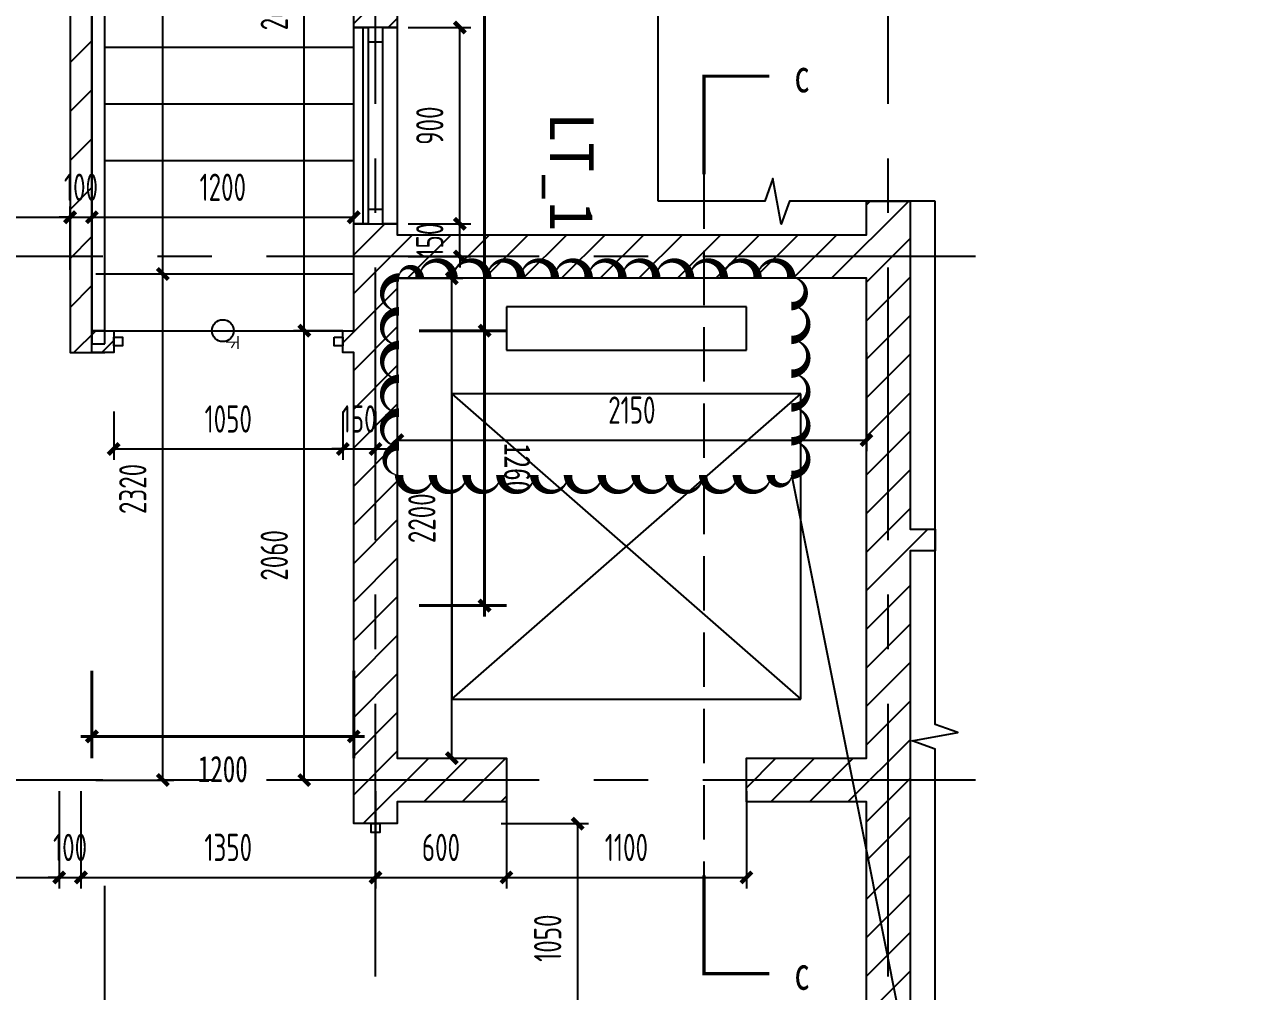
# Model space of a CAD drawing. Extents: x -678900 to 2378000, y 0 to 1840591.
# Drawn here: x -157136 to -151525, y 679538 to 683971 of the extents above; entities that cross this region are included whole.
import ezdxf
from ezdxf.enums import TextEntityAlignment as Align

# ---------------------------------------------------------------- set-up
doc = ezdxf.new("R2010")
doc.units = 0
doc.header["$LTSCALE"] = 1000
doc.header["$MEASUREMENT"] = 0
doc.header["$PDMODE"] = 1
doc.linetypes.add('CENTER', pattern=[2, 1.25, -0.25, 0.25, -0.25])
doc.linetypes.add('DASH', pattern=[0.35, 0.25, -0.1])
doc.layers.get('0').update_dxf_attribs({"linetype": 'CONTINUOUS'})
doc.layers.get('DEFPOINTS').update_dxf_attribs({"color": 8, "linetype": 'CONTINUOUS'})
for name, color, linetype in [('AD-AXIS-AXIS', 1, 'CENTER'), ('AD-DIMS-INSD', 73, 'CONTINUOUS'), ('AD-INDX', 43, 'CONTINUOUS'), ('AD-SIGN', 195, 'CONTINUOUS'), ('AE-EQPM', 70, 'CONTINUOUS'), ('AE-FLOR', 151, 'CONTINUOUS'), ('AE-HDWR', 8, 'CONTINUOUS'), ('AE-STAR', 51, 'CONTINUOUS'), ('AE-WALL', 255, 'CONTINUOUS'), ('AE-WALL-HACH', 15, 'CONTINUOUS'), ('AE-WIND', 11, 'CONTINUOUS'), ('C-XREF-INT', 7, 'CONTINUOUS'), ('verify', 50, 'CONTINUOUS')]:
    doc.layers.add(name, color=color, linetype=linetype)
doc.layers.add('AD-DIMS-OTSD-XK', color=61, linetype='CONTINUOUS', lineweight=40)
doc.layers.add('DEFPOINTS-1', color=251, linetype='CONTINUOUS', plot=False)
doc.styles.add('TH-STYLE1', font='', dxfattribs={"width": 0.7})
doc.styles.add('TH-STYLE2', font='', dxfattribs={"width": 0.7})
doc.styles.add('TH-STYLE3', font='TSSDENG', dxfattribs={"width": 0.7, "bigfont": 'TSSDCHN'})
doc.styles.add('仿宋字体50', font='', dxfattribs={"width": 0.7, "height": 120})
doc.styles.get('TH-STYLE1').set_extended_font_data('SimSun')
doc.styles.get('TH-STYLE2').set_extended_font_data('SimSun')
doc.styles.get('仿宋字体50').set_extended_font_data('SimSun')
doc.dimstyles.new('TH-DIM50', dxfattribs={"dimscale": 50, "dimtxt": 2.5, "dimasz": 1, "dimexe": 1, "dimexo": 1, "dimgap": 1.5, "dimtad": 1, "dimdec": 0, "dimdsep": 46, "dimtxsty": 'TH-STYLE3', "dimblk1": 'ARCHTICK', "dimblk2": 'ARCHTICK', "dimsah": 1, "dimcen": -1, "dimclrd": 256, "dimclre": 256, "dimclrt": 256, "dimazin": 0, "dimtfac": 1, "dimtdec": 0, "dimtix": 1, "dimtmove": 2, "dimatfit": 0, "dimldrblk": 'ARCHTICK', "dimfxl": 0, "dimtolj": 1, "dimtzin": 0, "dimlwd": -1, "dimlwe": -1, "dimarcsym": 0})
doc.dimstyles.new('TH-DIM50-CAD-REVIT', dxfattribs={"dimscale": 100, "dimtxt": 120, "dimasz": 0.5, "dimexe": 0.75, "dimexo": 0.5, "dimgap": 0.5, "dimtad": 1, "dimdec": 0, "dimdsep": 46, "dimtxsty": '仿宋字体50', "dimblk1": 'ARCHTICK', "dimblk2": 'ARCHTICK', "dimsah": 1, "dimcen": -1, "dimclrd": 256, "dimclre": 256, "dimclrt": 256, "dimazin": 0, "dimtfac": 1, "dimtdec": 0, "dimtix": 1, "dimtmove": 2, "dimatfit": 0, "dimldrblk": 'ARCHTICK', "dimfxl": 0, "dimtolj": 1, "dimtzin": 0, "dimlwd": -1, "dimlwe": -1, "dimarcsym": 0})

# ---------------------------------------------------------------- blocks, each defined once
blk = doc.blocks.new('_ArchTick')
at = {"color": 0, "linetype": 'ByBlock', "const_width": 0.4}
blk.add_lwpolyline([(-0.5, -0.5), (0.5, 0.5)], dxfattribs=at)
blk = doc.blocks.new('*D346')
at = {"layer": 'AD-DIMS-OTSD-XK'}
for p, q in [((0, 300), (0, 700)), ((1260, 300), (1260, 700)), ((-50, 600), (1310, 600))]:
    blk.add_line(p, q, dxfattribs=at)
at = {"layer": 'DEFPOINTS', "color": 0}
for p in [(1260, 600), (0, 200), (1260, 200)]:
    blk.add_point(p, dxfattribs=at)
at = {"layer": 'AD-DIMS-OTSD-XK', "xscale": 50, "yscale": 50, "zscale": 50, "rotation": 180}
blk.add_blockref('_ArchTick', (0, 600), dxfattribs=at)
at = {"layer": 'AD-DIMS-OTSD-XK', "xscale": 50, "yscale": 50, "zscale": 50}
blk.add_blockref('_ArchTick', (1260, 600), dxfattribs=at)
at = {"layer": 'AD-DIMS-OTSD-XK', "insert": (630, 750), "char_height": 120, "attachment_point": 5, "style": '仿宋字体50'}
blk.add_mtext('\\A1;1260', dxfattribs=at)
blk = doc.blocks.new('*D348')
at = {"layer": 'AD-DIMS-OTSD-XK'}
for p, q in [((-4680, 300), (-4680, 700)), ((0, 300), (0, 700)), ((-4730, 600), (50, 600))]:
    blk.add_line(p, q, dxfattribs=at)
at = {"layer": 'DEFPOINTS', "color": 0}
for p in [(0, 600), (-4680, 200), (0, 200)]:
    blk.add_point(p, dxfattribs=at)
at = {"layer": 'AD-DIMS-OTSD-XK', "xscale": 50, "yscale": 50, "zscale": 50, "rotation": 180}
blk.add_blockref('_ArchTick', (-4680, 600), dxfattribs=at)
at = {"layer": 'AD-DIMS-OTSD-XK', "xscale": 50, "yscale": 50, "zscale": 50}
blk.add_blockref('_ArchTick', (0, 600), dxfattribs=at)
at = {"layer": 'AD-DIMS-OTSD-XK', "insert": (-2340, 750), "char_height": 120, "attachment_point": 5, "style": '仿宋字体50'}
blk.add_mtext('\\A1;260*18=4680', dxfattribs=at)
blk = doc.blocks.new('*D351')
at = {"layer": 'AD-DIMS-OTSD-XK'}
for p, q in [((1860, -1250), (1860, 50)), ((1560, 0), (1960, 0)), ((1560, -1200), (1960, -1200))]:
    blk.add_line(p, q, dxfattribs=at)
at = {"layer": 'DEFPOINTS', "color": 0}
for p in [(1460, 0), (1860, 0), (1460, -1200)]:
    blk.add_point(p, dxfattribs=at)
at = {"layer": 'AD-DIMS-OTSD-XK', "xscale": 50, "yscale": 50, "zscale": 50}
for p, rotation in [((1860, 0), 90), ((1860, -1200), 270)]:
    blk.add_blockref('_ArchTick', p, dxfattribs=dict(at, rotation=rotation))
at = {"layer": 'AD-DIMS-OTSD-XK', "insert": (2010, -600), "char_height": 120, "attachment_point": 5, "rotation": 90, "style": '仿宋字体50'}
blk.add_mtext('\\A1;1200', dxfattribs=at)
blk = doc.blocks.new('轴网-1F')
at = {"layer": 'AD-AXIS-AXIS'}
for p, q in [((5150, -5300, 0), (5150, 7578.9, 0)), ((7500, -5300, 0), (7500, 7578.9, 0)), ((7900, 0), (-483.8, 0)), ((7900, -2400), (-483.8, -2400))]:
    blk.add_line(p, q, dxfattribs=at)
blk = doc.blocks.new('_A-section-1')
at = {"const_width": 0.1}
blk.add_lwpolyline([(2, 0), (0, 0), (0, 3)], dxfattribs=at)
at = {"style": 'TH-STYLE1', "width": 0.7}
blk.add_attdef('A', text='', height=1, dxfattribs=at).set_placement((3, 0), align=Align.MIDDLE)
blk = doc.blocks.new('DT')
at = {"layer": 'AE-EQPM'}
for p, q in [((357854, 341547.2), (357854, 341747.2)), ((357854, 341747.2), (358954, 341747.2)), ((358954, 341747.2), (358954, 341547.2)), ((358954, 341547.2), (357854, 341547.2)), ((357604, 339947.2), (357604, 341347.2)), ((357604, 341347.2), (359204, 341347.2)), ((359204, 341347.2), (357604, 339947.2)), ((359204, 339947.2), (357604, 341347.2)), ((359204, 341347.2), (359204, 339947.2)), ((359204, 339947.2), (357604, 339947.2))]:
    blk.add_line(p, q, dxfattribs=at)
blk = doc.blocks.new('核心筒二维-1F')
at = {"layer": 'AE-WALL-HACH'}
h = blk.add_hatch(dxfattribs=at)
h.set_pattern_fill('ANSI31', color=256, scale=100)
h.set_pattern_definition([(45, (-388845.49, -695124.87), (-112.2532, 112.2532), [])])
edge = h.paths.add_edge_path()
edge.add_line((3760, -140), (3700, -140))
edge.add_line((3700, -140), (3700, 4600))
edge.add_line((3700, 4600), (3600, 4600))
edge.add_line((3600, 4600), (3600, -240))
edge.add_line((3600, -240), (3760, -240))
at = {"layer": 'AE-WALL'}
blk.add_lwpolyline([(3760, -140), (3700, -140), (3700, 4600), (3600, 4600), (3600, -240), (3760, -240)], dxfattribs=at)
at = {"xscale": -1}
blk.add_blockref('DT', (364554, -341777.2), dxfattribs=at)
blk = doc.blocks.new('*D97')
at = {"layer": 'AD-DIMS-INSD'}
for p, q in [((-155426.9, 682467.7), (-155426.9, 682016.1)), ((-153276.9, 682467.7), (-153276.9, 682016.1)), ((-155426.9, 682066.1), (-153276.9, 682066.1))]:
    blk.add_line(p, q, dxfattribs=at)
at = {"layer": 'DEFPOINTS', "color": 0}
for p in [(-155426.9, 682517.7), (-153276.9, 682517.7), (-153276.9, 682066.1)]:
    blk.add_point(p, dxfattribs=at)
at = {"layer": 'AD-DIMS-INSD', "xscale": 50, "yscale": 50, "zscale": 50, "rotation": 180}
blk.add_blockref('_ArchTick', (-155426.9, 682066.1), dxfattribs=at)
at = {"layer": 'AD-DIMS-INSD', "xscale": 50, "yscale": 50, "zscale": 50}
blk.add_blockref('_ArchTick', (-153276.9, 682066.1), dxfattribs=at)
at = {"layer": 'AD-DIMS-INSD', "insert": (-154351.9, 682203.6), "char_height": 125, "attachment_point": 5, "style": 'TH-STYLE3'}
blk.add_mtext('\\A1;2150', dxfattribs=at)
blk = doc.blocks.new('*D98')
at = {"layer": 'AD-DIMS-INSD'}
for p, q in [((-155426.9, 682807.7), (-155126.9, 682807.7)), ((-155176.9, 680607.7), (-155176.9, 682807.7)), ((-155426.9, 680607.7), (-155126.9, 680607.7))]:
    blk.add_line(p, q, dxfattribs=at)
at = {"layer": 'DEFPOINTS', "color": 0}
for p in [(-155476.9, 682807.7), (-155176.9, 682807.7), (-155476.9, 680607.7)]:
    blk.add_point(p, dxfattribs=at)
at = {"layer": 'AD-DIMS-INSD', "xscale": 50, "yscale": 50, "zscale": 50}
for p, rotation in [((-155176.9, 682807.7), 90), ((-155176.9, 680607.7), 270)]:
    blk.add_blockref('_ArchTick', p, dxfattribs=dict(at, rotation=rotation))
at = {"layer": 'AD-DIMS-INSD', "insert": (-155314.4, 681707.7), "char_height": 125, "attachment_point": 5, "rotation": 90, "style": 'TH-STYLE3'}
blk.add_mtext('\\A1;2200', dxfattribs=at)
blk = doc.blocks.new('*D99')
at = {"layer": 'AD-DIMS-INSD'}
for p, q in [((-154926.9, 680457.4), (-154926.9, 680011.2)), ((-153826.9, 680457.4), (-153826.9, 680011.2)), ((-154926.9, 680061.2), (-153826.9, 680061.2))]:
    blk.add_line(p, q, dxfattribs=at)
at = {"layer": 'DEFPOINTS', "color": 0}
for p in [(-154926.9, 680507.4), (-153826.9, 680507.4), (-153826.9, 680061.2)]:
    blk.add_point(p, dxfattribs=at)
at = {"layer": 'AD-DIMS-INSD', "xscale": 50, "yscale": 50, "zscale": 50, "rotation": 180}
blk.add_blockref('_ArchTick', (-154926.9, 680061.2), dxfattribs=at)
at = {"layer": 'AD-DIMS-INSD', "xscale": 50, "yscale": 50, "zscale": 50}
blk.add_blockref('_ArchTick', (-153826.9, 680061.2), dxfattribs=at)
at = {"layer": 'AD-DIMS-INSD', "insert": (-154376.9, 680198.7), "char_height": 125, "attachment_point": 5, "style": 'TH-STYLE3'}
blk.add_mtext('\\A1;1100', dxfattribs=at)
blk = doc.blocks.new('*D100')
at = {"layer": 'AD-DIMS-INSD'}
for p, q in [((-155526.9, 680457.4), (-155526.9, 680011.2)), ((-154926.9, 680457.4), (-154926.9, 680011.2)), ((-155526.9, 680061.2), (-154926.9, 680061.2))]:
    blk.add_line(p, q, dxfattribs=at)
at = {"layer": 'DEFPOINTS', "color": 0}
for p in [(-155526.9, 680507.4), (-154926.9, 680507.4), (-154926.9, 680061.2)]:
    blk.add_point(p, dxfattribs=at)
at = {"layer": 'AD-DIMS-INSD', "xscale": 50, "yscale": 50, "zscale": 50, "rotation": 180}
blk.add_blockref('_ArchTick', (-155526.9, 680061.2), dxfattribs=at)
at = {"layer": 'AD-DIMS-INSD', "xscale": 50, "yscale": 50, "zscale": 50}
blk.add_blockref('_ArchTick', (-154926.9, 680061.2), dxfattribs=at)
at = {"layer": 'AD-DIMS-INSD', "insert": (-155226.9, 680198.7), "char_height": 125, "attachment_point": 5, "style": 'TH-STYLE3'}
blk.add_mtext('\\A1;600', dxfattribs=at)
blk = doc.blocks.new('*D101')
at = {"layer": 'AD-DIMS-INSD'}
for p, q in [((-156876.9, 680457.4), (-156876.9, 680011.2)), ((-155526.9, 680457.4), (-155526.9, 680011.2)), ((-156876.9, 680061.2), (-155526.9, 680061.2))]:
    blk.add_line(p, q, dxfattribs=at)
at = {"layer": 'DEFPOINTS', "color": 0}
for p in [(-156876.9, 680507.4), (-155526.9, 680507.4), (-155526.9, 680061.2)]:
    blk.add_point(p, dxfattribs=at)
at = {"layer": 'AD-DIMS-INSD', "xscale": 50, "yscale": 50, "zscale": 50, "rotation": 180}
blk.add_blockref('_ArchTick', (-156876.9, 680061.2), dxfattribs=at)
at = {"layer": 'AD-DIMS-INSD', "xscale": 50, "yscale": 50, "zscale": 50}
blk.add_blockref('_ArchTick', (-155526.9, 680061.2), dxfattribs=at)
at = {"layer": 'AD-DIMS-INSD', "insert": (-156201.9, 680198.7), "char_height": 125, "attachment_point": 5, "style": 'TH-STYLE3'}
blk.add_mtext('\\A1;1350', dxfattribs=at)
blk = doc.blocks.new('*D102')
at = {"layer": 'AD-DIMS-INSD'}
for p, q in [((-156976.9, 680457.4), (-156976.9, 680011.2)), ((-156876.9, 680457.4), (-156876.9, 680011.2)), ((-156976.9, 680061.2), (-157026.9, 680061.2)), ((-156976.9, 680061.2), (-156876.9, 680061.2)), ((-156876.9, 680061.2), (-156826.9, 680061.2))]:
    blk.add_line(p, q, dxfattribs=at)
at = {"layer": 'DEFPOINTS', "color": 0}
for p in [(-156976.9, 680507.4), (-156876.9, 680507.4), (-156876.9, 680061.2)]:
    blk.add_point(p, dxfattribs=at)
at = {"layer": 'AD-DIMS-INSD', "xscale": 50, "yscale": 50, "zscale": 50}
blk.add_blockref('_ArchTick', (-156976.9, 680061.2), dxfattribs=at)
at = {"layer": 'AD-DIMS-INSD', "xscale": 50, "yscale": 50, "zscale": 50, "rotation": 180}
blk.add_blockref('_ArchTick', (-156876.9, 680061.2), dxfattribs=at)
at = {"layer": 'AD-DIMS-INSD', "insert": (-156926.9, 680198.7), "char_height": 125, "attachment_point": 5, "style": 'TH-STYLE3'}
blk.add_mtext('\\A1;100', dxfattribs=at)
blk = doc.blocks.new('*D103')
at = {"layer": 'AD-DIMS-INSD'}
for p, q in [((-158326.9, 680457.4), (-158326.9, 680011.2)), ((-156976.9, 680457.4), (-156976.9, 680011.2)), ((-158326.9, 680061.2), (-156976.9, 680061.2))]:
    blk.add_line(p, q, dxfattribs=at)
at = {"layer": 'DEFPOINTS', "color": 0}
for p in [(-158326.9, 680507.4), (-156976.9, 680507.4), (-156976.9, 680061.2)]:
    blk.add_point(p, dxfattribs=at)
at = {"layer": 'AD-DIMS-INSD', "xscale": 50, "yscale": 50, "zscale": 50, "rotation": 180}
blk.add_blockref('_ArchTick', (-158326.9, 680061.2), dxfattribs=at)
at = {"layer": 'AD-DIMS-INSD', "xscale": 50, "yscale": 50, "zscale": 50}
blk.add_blockref('_ArchTick', (-156976.9, 680061.2), dxfattribs=at)
at = {"layer": 'AD-DIMS-INSD', "insert": (-157651.9, 680198.7), "char_height": 125, "attachment_point": 5, "style": 'TH-STYLE3'}
blk.add_mtext('\\A1;1350', dxfattribs=at)
blk = doc.blocks.new('*D128')
at = {"layer": 'AD-DIMS-INSD'}
for p, q in [((-156826.9, 682846.7), (-156826.9, 683137.7)), ((-155626.9, 682846.7), (-155626.9, 683137.7)), ((-156826.9, 683087.7), (-155626.9, 683087.7))]:
    blk.add_line(p, q, dxfattribs=at)
at = {"layer": 'DEFPOINTS', "color": 0}
for p in [(-155626.9, 683087.7), (-156826.9, 682796.7), (-155626.9, 682796.7)]:
    blk.add_point(p, dxfattribs=at)
at = {"layer": 'AD-DIMS-INSD', "xscale": 50, "yscale": 50, "zscale": 50, "rotation": 180}
blk.add_blockref('_ArchTick', (-156826.9, 683087.7), dxfattribs=at)
at = {"layer": 'AD-DIMS-INSD', "xscale": 50, "yscale": 50, "zscale": 50}
blk.add_blockref('_ArchTick', (-155626.9, 683087.7), dxfattribs=at)
at = {"layer": 'AD-DIMS-INSD', "insert": (-156226.9, 683225.2), "char_height": 125, "attachment_point": 5, "style": 'TH-STYLE3'}
blk.add_mtext('\\A1;1200', dxfattribs=at)
blk = doc.blocks.new('*D129')
at = {"layer": 'AD-DIMS-INSD'}
for p, q in [((-156926.9, 682846.7), (-156926.9, 683137.7)), ((-156826.9, 682846.7), (-156826.9, 683137.7)), ((-156926.9, 683087.7), (-156976.9, 683087.7)), ((-156926.9, 683087.7), (-156826.9, 683087.7)), ((-156826.9, 683087.7), (-156776.9, 683087.7))]:
    blk.add_line(p, q, dxfattribs=at)
at = {"layer": 'DEFPOINTS', "color": 0}
for p in [(-156826.9, 683087.7), (-156926.9, 682796.7), (-156826.9, 682796.7)]:
    blk.add_point(p, dxfattribs=at)
at = {"layer": 'AD-DIMS-INSD', "xscale": 50, "yscale": 50, "zscale": 50}
blk.add_blockref('_ArchTick', (-156926.9, 683087.7), dxfattribs=at)
at = {"layer": 'AD-DIMS-INSD', "xscale": 50, "yscale": 50, "zscale": 50, "rotation": 180}
blk.add_blockref('_ArchTick', (-156826.9, 683087.7), dxfattribs=at)
at = {"layer": 'AD-DIMS-INSD', "insert": (-156876.9, 683225.2), "char_height": 125, "attachment_point": 5, "style": 'TH-STYLE3'}
blk.add_mtext('\\A1;100', dxfattribs=at)
blk = doc.blocks.new('*D130')
at = {"layer": 'AD-DIMS-INSD'}
for p, q in [((-158226.9, 682846.7), (-158226.9, 683137.7)), ((-156926.9, 682846.7), (-156926.9, 683137.7)), ((-158226.9, 683087.7), (-156926.9, 683087.7))]:
    blk.add_line(p, q, dxfattribs=at)
at = {"layer": 'DEFPOINTS', "color": 0}
for p in [(-156926.9, 683087.7), (-158226.9, 682796.7), (-156926.9, 682796.7)]:
    blk.add_point(p, dxfattribs=at)
at = {"layer": 'AD-DIMS-INSD', "xscale": 50, "yscale": 50, "zscale": 50, "rotation": 180}
blk.add_blockref('_ArchTick', (-158226.9, 683087.7), dxfattribs=at)
at = {"layer": 'AD-DIMS-INSD', "xscale": 50, "yscale": 50, "zscale": 50}
blk.add_blockref('_ArchTick', (-156926.9, 683087.7), dxfattribs=at)
at = {"layer": 'AD-DIMS-INSD', "insert": (-157576.9, 683225.2), "char_height": 125, "attachment_point": 5, "style": 'TH-STYLE3'}
blk.add_mtext('\\A1;1300', dxfattribs=at)
blk = doc.blocks.new('*D132')
at = {"layer": 'AD-DIMS-INSD'}
for p, q in [((-156808.8, 682827.7), (-156451.8, 682827.7)), ((-156501.8, 680507.7), (-156501.8, 682827.7)), ((-156808.8, 680507.7), (-156451.8, 680507.7))]:
    blk.add_line(p, q, dxfattribs=at)
at = {"layer": 'DEFPOINTS', "color": 0}
for p in [(-156858.8, 682827.7), (-156501.8, 682827.7), (-156858.8, 680507.7)]:
    blk.add_point(p, dxfattribs=at)
at = {"layer": 'AD-DIMS-INSD', "xscale": 50, "yscale": 50, "zscale": 50}
for p, rotation in [((-156501.8, 682827.7), 90), ((-156501.8, 680507.7), 270)]:
    blk.add_blockref('_ArchTick', p, dxfattribs=dict(at, rotation=rotation))
at = {"layer": 'AD-DIMS-INSD', "insert": (-156639.3, 681842.1), "char_height": 125, "attachment_point": 5, "rotation": 90, "style": 'TH-STYLE3'}
blk.add_mtext('\\A1;2320', dxfattribs=at)
blk = doc.blocks.new('*D133')
at = {"layer": 'AD-DIMS-INSD'}
for p, q in [((-156808.8, 687247.7), (-156451.8, 687247.7)), ((-156501.8, 682827.7), (-156501.8, 687247.7)), ((-156808.8, 682827.7), (-156451.8, 682827.7))]:
    blk.add_line(p, q, dxfattribs=at)
at = {"layer": 'DEFPOINTS', "color": 0}
for p in [(-156858.8, 687247.7), (-156501.8, 687247.7), (-156858.8, 682827.7)]:
    blk.add_point(p, dxfattribs=at)
at = {"layer": 'AD-DIMS-INSD', "xscale": 50, "yscale": 50, "zscale": 50}
for p, rotation in [((-156501.8, 687247.7), 90), ((-156501.8, 682827.7), 270)]:
    blk.add_blockref('_ArchTick', p, dxfattribs=dict(at, rotation=rotation))
at = {"layer": 'AD-DIMS-INSD', "insert": (-156639.3, 684796), "char_height": 125, "attachment_point": 5, "rotation": 90, "style": 'TH-STYLE3'}
blk.add_mtext('\\A1;260*17=4420', dxfattribs=at)
blk = doc.blocks.new('*D136')
at = {"layer": 'AD-DIMS-INSD'}
for p, q in [((-155676.9, 685947.7), (-155903.4, 685947.7)), ((-155853.4, 682567.7), (-155853.4, 685947.7)), ((-155676.9, 682567.7), (-155903.4, 682567.7))]:
    blk.add_line(p, q, dxfattribs=at)
at = {"layer": 'DEFPOINTS', "color": 0}
for p in [(-155853.4, 685947.7), (-155626.9, 685947.7), (-155626.9, 682567.7)]:
    blk.add_point(p, dxfattribs=at)
at = {"layer": 'AD-DIMS-INSD', "xscale": 50, "yscale": 50, "zscale": 50}
for p, rotation in [((-155853.4, 685947.7), 90), ((-155853.4, 682567.7), 270)]:
    blk.add_blockref('_ArchTick', p, dxfattribs=dict(at, rotation=rotation))
at = {"layer": 'AD-DIMS-INSD', "insert": (-155990.9, 684257.7), "char_height": 125, "attachment_point": 5, "rotation": 90, "style": 'TH-STYLE3'}
blk.add_mtext('\\A1;260*13=3380', dxfattribs=at)
blk = doc.blocks.new('*D137')
at = {"layer": 'AD-DIMS-INSD'}
for p, q in [((-155676.9, 682567.7), (-155903.4, 682567.7)), ((-155853.4, 680507.7), (-155853.4, 682567.7)), ((-155676.9, 680507.7), (-155903.4, 680507.7))]:
    blk.add_line(p, q, dxfattribs=at)
at = {"layer": 'DEFPOINTS', "color": 0}
for p in [(-155853.4, 682567.7), (-155626.9, 682567.7), (-155626.9, 680507.7)]:
    blk.add_point(p, dxfattribs=at)
at = {"layer": 'AD-DIMS-INSD', "xscale": 50, "yscale": 50, "zscale": 50}
for p, rotation in [((-155853.4, 682567.7), 90), ((-155853.4, 680507.7), 270)]:
    blk.add_blockref('_ArchTick', p, dxfattribs=dict(at, rotation=rotation))
at = {"layer": 'AD-DIMS-INSD', "insert": (-155990.9, 681537.7), "char_height": 125, "attachment_point": 5, "rotation": 90, "style": 'TH-STYLE3'}
blk.add_mtext('\\A1;2060', dxfattribs=at)
blk = doc.blocks.new('*D139')
at = {"layer": 'AD-DIMS-INSD'}
for p, q in [((-154950.2, 680307.7), (-154550.2, 680307.7)), ((-154600.2, 679257.7), (-154600.2, 680307.7)), ((-154950.2, 679257.7), (-154550.2, 679257.7))]:
    blk.add_line(p, q, dxfattribs=at)
at = {"layer": 'DEFPOINTS', "color": 0}
for p in [(-155000.2, 680307.7), (-154600.2, 680307.7), (-155000.2, 679257.7)]:
    blk.add_point(p, dxfattribs=at)
at = {"layer": 'AD-DIMS-INSD', "xscale": 50, "yscale": 50, "zscale": 50}
for p, rotation in [((-154600.2, 680307.7), 90), ((-154600.2, 679257.7), 270)]:
    blk.add_blockref('_ArchTick', p, dxfattribs=dict(at, rotation=rotation))
at = {"layer": 'AD-DIMS-INSD', "insert": (-154737.7, 679782.7), "char_height": 125, "attachment_point": 5, "rotation": 90, "style": 'TH-STYLE3'}
blk.add_mtext('\\A1;1050', dxfattribs=at)
blk = doc.blocks.new('*D220')
at = {"layer": 'AD-DIMS-INSD'}
for p, q in [((-155376.9, 683957.7), (-155090.6, 683957.7)), ((-155140.6, 683057.7), (-155140.6, 683957.7)), ((-155376.9, 683057.7), (-155090.6, 683057.7))]:
    blk.add_line(p, q, dxfattribs=at)
at = {"layer": 'DEFPOINTS', "color": 0}
for p in [(-155426.9, 683957.7), (-155140.6, 683957.7), (-155426.9, 683057.7)]:
    blk.add_point(p, dxfattribs=at)
at = {"layer": 'AD-DIMS-INSD', "xscale": 50, "yscale": 50, "zscale": 50}
for p, rotation in [((-155140.6, 683957.7), 90), ((-155140.6, 683057.7), 270)]:
    blk.add_blockref('_ArchTick', p, dxfattribs=dict(at, rotation=rotation))
at = {"layer": 'AD-DIMS-INSD', "insert": (-155278.1, 683507.7), "char_height": 125, "attachment_point": 5, "rotation": 90, "style": 'TH-STYLE3'}
blk.add_mtext('\\A1;900', dxfattribs=at)
blk = doc.blocks.new('*D221')
at = {"layer": 'AD-DIMS-INSD'}
for p, q in [((-155140.6, 683057.7), (-155140.6, 683107.7)), ((-155376.9, 683057.7), (-155090.6, 683057.7)), ((-155140.6, 682907.7), (-155140.6, 683057.7)), ((-155376.9, 682907.7), (-155090.6, 682907.7)), ((-155140.6, 682907.7), (-155140.6, 682857.7))]:
    blk.add_line(p, q, dxfattribs=at)
at = {"layer": 'DEFPOINTS', "color": 0}
for p in [(-155426.9, 683057.7), (-155140.6, 683057.7), (-155426.9, 682907.7)]:
    blk.add_point(p, dxfattribs=at)
at = {"layer": 'AD-DIMS-INSD', "xscale": 50, "yscale": 50, "zscale": 50}
for p, rotation in [((-155140.6, 683057.7), 270), ((-155140.6, 682907.7), 90)]:
    blk.add_blockref('_ArchTick', p, dxfattribs=dict(at, rotation=rotation))
at = {"layer": 'AD-DIMS-INSD', "insert": (-155278.1, 682982.7), "char_height": 125, "attachment_point": 5, "rotation": 90, "style": 'TH-STYLE3'}
blk.add_mtext('\\A1;150', dxfattribs=at)
blk = doc.blocks.new('*D284')
at = {"layer": 'AD-DIMS-INSD'}
for p, q in [((-156726.9, 682197.1), (-156726.9, 681975.4)), ((-155676.9, 682197.1), (-155676.9, 681975.4)), ((-156726.9, 682025.4), (-155676.9, 682025.4))]:
    blk.add_line(p, q, dxfattribs=at)
at = {"layer": 'DEFPOINTS', "color": 0}
for p in [(-156726.9, 682247.1), (-155676.9, 682247.1), (-155676.9, 682025.4)]:
    blk.add_point(p, dxfattribs=at)
at = {"layer": 'AD-DIMS-INSD', "xscale": 50, "yscale": 50, "zscale": 50, "rotation": 180}
blk.add_blockref('_ArchTick', (-156726.9, 682025.4), dxfattribs=at)
at = {"layer": 'AD-DIMS-INSD', "xscale": 50, "yscale": 50, "zscale": 50}
blk.add_blockref('_ArchTick', (-155676.9, 682025.4), dxfattribs=at)
at = {"layer": 'AD-DIMS-INSD', "insert": (-156201.9, 682162.9), "char_height": 125, "attachment_point": 5, "style": 'TH-STYLE3'}
blk.add_mtext('\\A1;1050', dxfattribs=at)
blk = doc.blocks.new('*D285')
at = {"layer": 'AD-DIMS-INSD'}
for p, q in [((-155676.9, 682197.1), (-155676.9, 681975.4)), ((-155526.9, 682197.1), (-155526.9, 681975.4)), ((-155676.9, 682025.4), (-155726.9, 682025.4)), ((-155676.9, 682025.4), (-155526.9, 682025.4)), ((-155526.9, 682025.4), (-155476.9, 682025.4))]:
    blk.add_line(p, q, dxfattribs=at)
at = {"layer": 'DEFPOINTS', "color": 0}
for p in [(-155676.9, 682247.1), (-155526.9, 682247.1), (-155526.9, 682025.4)]:
    blk.add_point(p, dxfattribs=at)
at = {"layer": 'AD-DIMS-INSD', "xscale": 50, "yscale": 50, "zscale": 50}
blk.add_blockref('_ArchTick', (-155676.9, 682025.4), dxfattribs=at)
at = {"layer": 'AD-DIMS-INSD', "xscale": 50, "yscale": 50, "zscale": 50, "rotation": 180}
blk.add_blockref('_ArchTick', (-155526.9, 682025.4), dxfattribs=at)
at = {"layer": 'AD-DIMS-INSD', "insert": (-155601.9, 682162.9), "char_height": 125, "attachment_point": 5, "style": 'TH-STYLE3'}
blk.add_mtext('\\A1;150', dxfattribs=at)
blk = doc.blocks.new('1_190929172425357657')
at = {"layer": 'AD-SIGN', "linetype": 'Continuous', "ltscale": 0.5, "flags": 128}
blk.add_lwpolyline([(0, -600, 0, 0, 0), (-2094, -600, 80, 0, 0), (-2444, -600, 0, 0, 0)], format="xyseb", dxfattribs=at)
at = {"layer": 'AE-STAR', "linetype": 'Continuous', "ltscale": 0.5, "flags": 128}
for points in [[(-2818, -1200), (0, -1200), (0, 0), (-2381, 0), (-2818, -1200)], [(-1300, -1200), (-1300, 0)], [(-1040, -1200), (-1040, 0)], [(-780, -1200), (-780, 0)], [(-520, -1200), (-520, 0)], [(-260, -1200), (-260, 0)], [(0, -1200), (0, 0)]]:
    blk.add_lwpolyline(points, dxfattribs=at)
at = {"layer": 'DEFPOINTS-1'}
blk.add_circle((0, -600), 50, dxfattribs=at)
at = {"layer": 'DEFPOINTS-1', "style": 'TH-STYLE2'}
for s, height, p in [('LT_1', 200, (-1000, 900)), ('下', 50, (20, -580))]:
    blk.add_text(s, height=height, dxfattribs=at).set_placement(p)
at = {"layer": 'AD-DIMS-OTSD-XK'}
for base, p1, p2, angle, text, picture, middle in [((0, 600), (-4680, 200), (0, 200), 0, '260*18=4680', '*D348', (-2340, 750)), ((1260, 600), (0, 200), (1260, 200), 0, '1260', '*D346', (630, 750)), ((1860, 0), (1460, -1200), (1460, 0), 90, '1200', '*D351', (2010, -600))]:
    dim = blk.add_linear_dim(base=base, p1=p1, p2=p2, angle=angle, text=text, dimstyle='TH-DIM50-CAD-REVIT', override={"dimtxt": 3, "dimexe": 1, "dimdle": 0.5}, dxfattribs=at)
    dim.commit()
    dim.dimension.update_dxf_attribs({"geometry": picture, "text_midpoint": middle, "dimtype": 161})
blk.add_wipeout([(0, -1140), (-2796, -1140), (-2818, -1200), (0, -1200)]).dxf.layer = 'AE-HDWR'
blk.add_wipeout([(60, -1140), (0, -1140), (0, -1200), (60, -1200)]).dxf.layer = 'AE-HDWR'
at = {"layer": 'AE-HDWR', "linetype": 'Continuous', "ltscale": 0.5, "flags": 128}
for points in [[(0, -1140), (-2796, -1140)], [(60, -1140), (0, -1140)], [(60, -1200), (60, -1140)], [(-2818, -1200), (0, -1200)], [(0, -1200), (60, -1200)]]:
    blk.add_lwpolyline(points, dxfattribs=at)
blk = doc.blocks.new('DXMX_Viewblock_5354191009133915618246')
at = {"layer": 'DEFPOINTS-1', "ltscale": 0.3, "flags": 128}
blk.add_lwpolyline([(11480, 7600), (11520, 7600), (11520, 7560), (11480, 7560), (11480, 7600)], dxfattribs=at)
at = {"rotation": 270}
blk.add_blockref('1_190929172425357657', (11400, 9860), dxfattribs=at)
at = {"layer": 'AE-WALL-HACH'}
h = blk.add_hatch(dxfattribs=at)
h.set_pattern_fill('普通砖', color=26, scale=50, style=0)
h.set_pattern_definition([(45, (0, 89.76), (-88.3884, 88.3884), [])])
h.paths.add_polyline_path([(6250, 8850), (6105.4, 8850), (6105.4, 8950), (6250, 8950), (6250, 10398.9), (6450, 10398.9), (6450, 10300), (8600, 10300), (8600, 14500), (7500, 14500), (7500, 15800), (7428, 15800), (7428, 16000), (7500, 16000), (7500, 17350), (8300, 17350), (8300, 16950), (7700, 16950), (7700, 14700), (8800, 14700), (8800, 7700), (8100, 7700), (8100, 7900), (8600, 7900), (8600, 10100), (6450, 10100), (6450, 7900), (7000, 7900), (7000, 7700), (6450, 7700), (6450, 6500), (6250, 6500)], flags=0)
h.paths.add_polyline_path([(11400, 14600), (11350, 14600), (11350, 14700), (12500, 14700), (12500, 16950), (11900, 16950), (11900, 17350), (12700, 17350), (12700, 16000), (12794.8, 16000), (12794.8, 15800), (12700, 15800), (12700, 14500), (11600, 14500), (11600, 11250), (11400, 11250)], flags=0)
h.paths.add_polyline_path([(8200, 17150), (8200, 17250), (7700, 17250), (7700, 17150)], flags=0)
h.paths.add_polyline_path([(12500, 17150), (12500, 17250), (12000, 17250), (12000, 17150)], flags=0)
h.paths.add_polyline_path([(10100, 14700), (10300, 14700), (10300, 14600), (10100, 14600)], flags=0)
h.paths.add_polyline_path([(13200, 7700), (13200, 7900), (13750, 7900), (13750, 10100), (11600, 10100), (11600, 7900), (12100, 7900), (12100, 7700), (11600, 7700), (11600, 7600), (11400, 7600), (11400, 9760), (11350, 9760), (11350, 9860), (11400, 9860), (11400, 10350), (11600, 10350), (11600, 10300), (13750, 10300), (13750, 10453.4), (13950, 10453.4), (13950, 8950), (14064.5, 8950), (14064.5, 8850), (13950, 8850), (13950, 6500), (13750, 6500), (13750, 7700)], flags=0)
h.paths.add_polyline_path([(10200, 9860), (10300, 9860), (10300, 9760), (10200, 9760)], flags=0)
h.paths.add_polyline_path([(7000, 4900), (6250, 4900), (6250, 5400), (6450, 5400), (6450, 5100), (9000, 5100), (9000, 5300), (9100, 5300), (9100, 5100), (9750, 5100), (9750, 6100), (9100, 6100), (9100, 5900), (9000, 5900), (9000, 6400), (9100, 6400), (9100, 6200), (9850, 6200), (9850, 6400), (10025, 6400), (10025, 6300), (9950, 6300), (9950, 5100), (10700, 5100), (10700, 6300), (10625, 6300), (10625, 6400), (11400, 6400), (11400, 6550), (11600, 6550), (11600, 6400), (12000, 6400), (12000, 5800), (11900, 5800), (11900, 6300), (10900, 6300), (10900, 5100), (11900, 5100), (11900, 5200), (12000, 5200), (12000, 5100), (13750, 5100), (13750, 5400), (13950, 5400), (13950, 4900), (13200, 4900), (13200, 4753.9), (13100, 4753.9), (13100, 4900), (10200, 4900), (10200, 4753.9), (10000, 4753.9), (10000, 4900), (7100, 4900), (7100, 4753.9), (7000, 4753.9)], flags=0)
at = {"layer": 'AE-WALL', "ltscale": 0.3, "flags": 128}
for points in [[(11400, 14600), (11350, 14600), (11350, 14700), (12500, 14700), (12500, 16950), (11900, 16950), (11900, 17350), (12700, 17350), (12700, 16000), (12794.8, 16000), (12794.8, 15800), (12700, 15800), (12700, 14500), (11600, 14500), (11600, 11250), (11400, 11250), (11400, 14600)], [(10200, 9860), (10300, 9860), (10300, 9760), (10200, 9760), (10200, 9860)]]:
    blk.add_lwpolyline(points, close=True, dxfattribs=at)
blk.add_lwpolyline([(13750, 6500), (13750, 7700), (13200, 7700), (13200, 7700), (13200, 7900), (13750, 7900), (13750, 10100), (11600, 10100), (11600, 7900), (12100, 7900), (12100, 7700), (11600, 7700), (11600, 7600), (11400, 7600), (11400, 9760), (11350, 9760), (11350, 9860), (11400, 9860), (11400, 10350), (11600, 10350), (11600, 10300), (13750, 10300), (13750, 10453.4), (13950, 10453.4), (13950, 8950), (14064.5, 8950), (14064.5, 8850), (13950, 8850), (13950, 6500)], dxfattribs=at)
at = {"layer": 'AE-WIND', "ltscale": 0.3, "flags": 128}
for points in [[(11400, 11250), (11467, 11250), (11467, 10350), (11400, 10350), (11400, 11250)], [(11533, 11250), (11600, 11250), (11600, 10350), (11533, 10350), (11533, 11250)], [(11468, 11184), (11532, 11184), (11532, 10416), (11468, 10416), (11468, 11184)]]:
    blk.add_lwpolyline(points, dxfattribs=at)
at = {"layer": 'DEFPOINTS-1', "ltscale": 0.3, "flags": 128}
for points in [[(10300, 9830), (10340, 9830), (10340, 9790), (10300, 9790), (10300, 9830)], [(11310, 9830), (11350, 9830), (11350, 9790), (11310, 9790), (11310, 9830)]]:
    blk.add_lwpolyline(points, dxfattribs=at)

msp = doc.modelspace()

# ---------------------------------------------------------------- block references
msp.add_blockref('DXMX_Viewblock_5354191009133915618246', (-167026.9, 672707.7))

# ---------------------------------------------------------------- next in the draw order: linework, layer by layer
at = {"layer": 'AD-INDX'}
for points in [[(-154232, 683161.1), (-154232, 687533.3), (-154337, 687571.5), (-154127, 687608.5), (-154232, 687645.8), (-154232, 690057.7)], [(-152962.4, 683161.1), (-153629.7, 683161.1), (-153668, 683056.1), (-153705, 683266.1), (-153742.2, 683161.1), (-154232, 683161.1)], [(-152962.4, 677461.6), (-152962.4, 680649.9), (-153067.4, 680688.1), (-152857.4, 680725.1), (-152962.4, 680762.4), (-152962.4, 683161.1)]]:
    msp.add_lwpolyline(points, dxfattribs=at)
at = {"layer": 'AD-INDX', "linetype": 'DASH'}
msp.add_lwpolyline([(-154021.6, 683284.4), (-154021.6, 679920.2)], dxfattribs=at)
at = {"layer": 'AE-FLOR'}
msp.add_lwpolyline([(-155584.9, 683957.7), (-155584.9, 683057.7)], dxfattribs=at)
at = {"layer": 'DEFPOINTS'}
msp.add_lwpolyline([(-156769, 680023.1), (-156769, 651306.9), (-124696.3, 651306.9)], dxfattribs=at)
at = {"layer": 'verify'}
msp.add_line((-153620.8, 681906.1), (-151138.3, 669462.7), dxfattribs=at)
msp.add_lwpolyline([(-155419, 682811.7, 39.7, 1, 1), (-155419, 682656.9, 39.7, 1, 1), (-155419, 682502, 39.7, 1, 1), (-155419, 682347.1, 39.7, 1, 1), (-155419, 682192.2, 39.7, 1, 1), (-155419, 682037.4, 39.7, 1, 1), (-155419, 681906.1, 39.7, 1, 1), (-155264.1, 681906.1, 39.7, 1, 1), (-155109.2, 681906.1, 39.7, 1, 1), (-154954.3, 681906.1, 39.7, 1, 1), (-154799.5, 681906.1, 39.7, 1, 1), (-154644.6, 681906.1, 39.7, 1, 1), (-154489.7, 681906.1, 39.7, 1, 1), (-154334.9, 681906.1, 39.7, 1, 1), (-154180, 681906.1, 39.7, 1, 1), (-154025.1, 681906.1, 39.7, 1, 1), (-153870.2, 681906.1, 39.7, 1, 1), (-153715.4, 681906.1, 39.7, 1, 1), (-153620.8, 681906.1, 39.7, 1, 1), (-153620.8, 682060.9, 39.7, 1, 1), (-153620.8, 682215.8, 39.7, 1, 1), (-153620.8, 682370.7, 39.7, 1, 1), (-153620.8, 682525.6, 39.7, 1, 1), (-153620.8, 682680.4, 39.7, 1, 1), (-153620.8, 682811.7, 39.7, 1, 1), (-153775.7, 682811.7, 39.7, 1, 1), (-153930.6, 682811.7, 39.7, 1, 1), (-154085.4, 682811.7, 39.7, 1, 1), (-154240.3, 682811.7, 39.7, 1, 1), (-154395.2, 682811.7, 39.7, 1, 1), (-154550.1, 682811.7, 39.7, 1, 1), (-154704.9, 682811.7, 39.7, 1, 1), (-154859.8, 682811.7, 39.7, 1, 1), (-155014.7, 682811.7, 39.7, 1, 1), (-155169.5, 682811.7, 39.7, 1, 1), (-155324.4, 682811.7, 39.7, 1, 1)], format="xyseb", close=True, dxfattribs=at)

# ---------------------------------------------------------------- next in the draw order: block references
at = {"layer": 'AD-INDX'}
ref = msp.add_blockref('_A-section-1', (-154021.6, 683734.4), dxfattribs=dict(at, xscale=-150, yscale=150, zscale=150, rotation=180))
ref.add_attrib('A', 'c', dxfattribs={"layer": '0', "height": 150, "style": 'TH-STYLE1', "width": 0.7}).set_placement((-153571.6, 683734.4), align=Align.MIDDLE)
at = {"layer": 'AD-INDX', "xscale": 150, "yscale": 150, "zscale": 150}
msp.add_blockref('_A-section-1', (-154021.6, 679620.2), dxfattribs=at).add_auto_attribs({'A': 'c'})
at = {"layer": 'C-XREF-INT'}
for name, p in [('轴网-1F', (-160676.9, 682907.7)), ('核心筒二维-1F', (-160526.9, 682707.7))]:
    msp.add_blockref(name, p, dxfattribs=at)

# ---------------------------------------------------------------- next in the draw order: dimensions: what is measured, and where the dimension line sits
at = {"layer": 'AD-DIMS-INSD'}
dim = msp.add_linear_dim(base=(-156501.8, 687247.7), p1=(-156858.8, 682827.7), p2=(-156858.8, 687247.7), angle=90, text='260*17=4420', dimstyle='TH-DIM50', dxfattribs=at)
dim.commit()
dim.dimension.update_dxf_attribs({"geometry": '*D133', "text_midpoint": (-156639.3, 684796), "dimtype": 161})
dim = msp.add_aligned_dim(p1=(-155626.9, 682567.7), p2=(-155626.9, 685947.7), distance=226.5, text='260*13=3380', dimstyle='TH-DIM50', dxfattribs=at)
dim.commit()
dim.dimension.update_dxf_attribs({"geometry": '*D136', "text_midpoint": (-155990.9, 684257.7)})
for p1, p2, distance, picture, middle in [((-155426.9, 683057.7), (-155426.9, 683957.7), -286.2, '*D220', (-155278.1, 683507.7)), ((-158226.9, 682796.7), (-156926.9, 682796.7), 291, '*D130', (-157576.9, 683225.2)), ((-156926.9, 682796.7), (-156826.9, 682796.7), 291, '*D129', (-156876.9, 683225.2)), ((-156826.9, 682796.7), (-155626.9, 682796.7), 291, '*D128', (-156226.9, 683225.2)), ((-155426.9, 682907.7), (-155426.9, 683057.7), -286.2, '*D221', (-155278.1, 682982.7)), ((-155476.9, 680607.7), (-155476.9, 682807.7), -300, '*D98', (-155314.4, 681707.7)), ((-155626.9, 680507.7), (-155626.9, 682567.7), 226.5, '*D137', (-155990.9, 681537.7)), ((-155426.9, 682517.7), (-153276.9, 682517.7), -451.6, '*D97', (-154351.9, 682203.6)), ((-156726.9, 682247.1), (-155676.9, 682247.1), -221.8, '*D284', (-156201.9, 682162.9)), ((-155676.9, 682247.1), (-155526.9, 682247.1), -221.8, '*D285', (-155601.9, 682162.9)), ((-158326.9, 680507.4), (-156976.9, 680507.4), -446.1, '*D103', (-157651.9, 680198.7)), ((-156976.9, 680507.4), (-156876.9, 680507.4), -446.1, '*D102', (-156926.9, 680198.7)), ((-156876.9, 680507.4), (-155526.9, 680507.4), -446.1, '*D101', (-156201.9, 680198.7)), ((-155526.9, 680507.4), (-154926.9, 680507.4), -446.1, '*D100', (-155226.9, 680198.7)), ((-154926.9, 680507.4), (-153826.9, 680507.4), -446.1, '*D99', (-154376.9, 680198.7)), ((-155000.2, 679257.7), (-155000.2, 680307.7), -400, '*D139', (-154737.7, 679782.7))]:
    dim = msp.add_aligned_dim(p1=p1, p2=p2, distance=distance, dimstyle='TH-DIM50', dxfattribs=at)
    dim.commit()
    dim.dimension.update_dxf_attribs({"geometry": picture, "text_midpoint": middle})
dim = msp.add_linear_dim(base=(-156501.8, 682827.7), p1=(-156858.8, 680507.7), p2=(-156858.8, 682827.7), angle=90, dimstyle='TH-DIM50', dxfattribs=at)
dim.commit()
dim.dimension.update_dxf_attribs({"geometry": '*D132', "text_midpoint": (-156639.3, 681842.1), "dimtype": 161})

doc.saveas('drawing.dxf')
